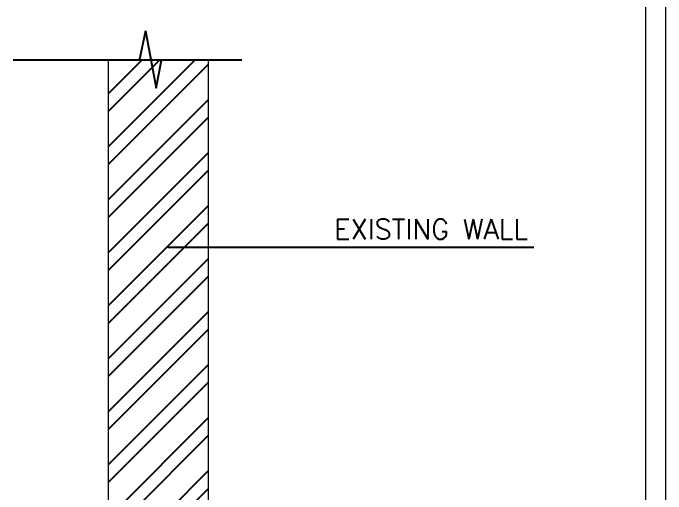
# Model space of a CAD drawing. Extents: x -6361 to -6309, y 575 to 701.
# Drawn here: x -6328.44 to -6321.92, y 657.3 to 662.11 of the extents above; entities that cross this region are included whole.
import ezdxf
from ezdxf.enums import TextEntityAlignment as Align

# ---------------------------------------------------------------- set-up
doc = ezdxf.new("R2010")
doc.units = 0
doc.header["$MEASUREMENT"] = 0
for name, color, linetype in [('025', 7, 'CONTINUOUS'), ('04', 1, 'CONTINUOUS'), ('BOUNDARIES', 7, 'CONTINUOUS'), ('HACTH', 8, 'CONTINUOUS')]:
    doc.layers.add(name, color=color, linetype=linetype)
doc.styles.add('ROMANS', font='romans', dxfattribs={"height": 0.2})

msp = doc.modelspace()

# ---------------------------------------------------------------- hatches: boundary and pattern name
at = {"layer": 'HACTH'}
h = msp.add_hatch(dxfattribs=at)
h.set_pattern_fill('ANSI32', color=8, style=0)
h.set_pattern_definition([(45, (-6319.87347, 619.0706), (-0.265165, 0.265165), []), (45, (-6319.6967, 619.0706), (-0.265165, 0.265165), [])])
h.paths.add_polyline_path([(-6327.4894, 661.6375), (-6327.4894, 661.4887), (-6327.4609, 661.6378)])
h.paths.add_polyline_path([(-6327.4894, 655.2223), (-6326.4894, 655.2223), (-6326.4894, 661.6378), (-6327.1815, 661.6378), (-6327.121, 661.9297), (-6327.4894, 661.3949)])

# ---------------------------------------------------------------- linework, layer by layer
at = {"layer": '025'}
for p, q in [((-6327.121, 661.9297), (-6327.1827, 661.632)), ((-6327.121, 661.9297), (-6327.0142, 661.3589)), ((-6326.9609, 661.6378), (-6328.4439, 661.6378)), ((-6326.1566, 661.6378), (-6327.1815, 661.6378)), ((-6327.0142, 661.3589), (-6326.9609, 661.6378)), ((-6323.238, 659.765), (-6326.8967, 659.765))]:
    msp.add_line(p, q, dxfattribs=at)
at = {"layer": '04', "lineweight": 13}
for p, q in [((-6327.4894, 654.2217), (-6327.4894, 661.6372)), ((-6326.4894, 654.2223), (-6326.4894, 661.6378))]:
    msp.add_line(p, q, dxfattribs=at)
at = {"layer": 'BOUNDARIES', "color": 2, "linetype": 'ByBlock', "lineweight": 13}
for p, q in [((-6321.918, 641.6921), (-6321.918, 669.1921)), ((-6322.118, 644.1921), (-6322.118, 668.9921))]:
    msp.add_line(p, q, dxfattribs=at)

# ---------------------------------------------------------------- texts
at = {"layer": '025', "style": 'ROMANS'}
msp.add_text('EXISTING WALL', height=0.2, dxfattribs=at).set_placement((-6323.2966, 659.9468), align=Align.MIDDLE_RIGHT)

doc.saveas('drawing.dxf')
